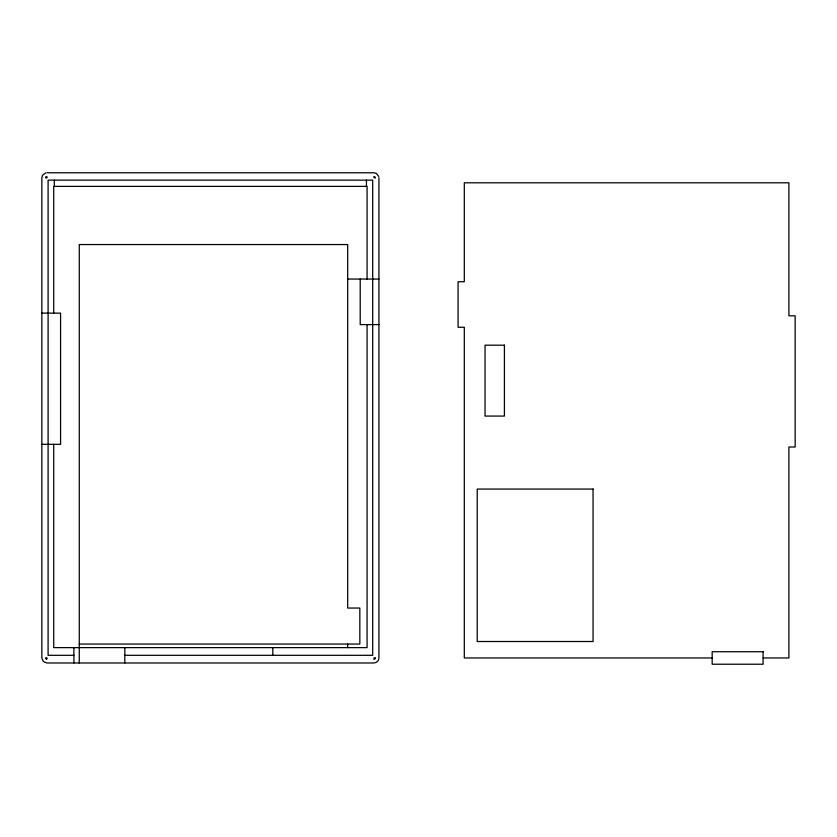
<?xml version="1.0" encoding="UTF-8"?>
<svg xmlns="http://www.w3.org/2000/svg" width="837" height="837" viewBox="0 0 837 837"><rect width="100%" height="100%" fill="white"/><g stroke="black" fill="none" stroke-linecap="round" stroke-linejoin="round"><path stroke-width="1.26" d="M45.554 172.945L42.52 175.278L41.85 177.768L41.85 657.987L43.315 661.512L46.841 662.977L373.94 662.977L376.441 662.308L378.272 660.487L378.931 657.987L378.931 177.768M46.841 172.778L373.94 172.778L376.441 173.447L378.763 176.481M347.69 279.056L378.931 279.056M41.85 313.132L60.578 313.132L60.578 444.332L41.85 444.332M378.931 324.599L360.213 324.599L360.213 279.056M79.274 644.061L359.837 644.061L359.837 608.049L347.69 608.049L347.69 244.55L79.274 244.55L79.274 662.977M73.907 655.308L48.096 655.308L48.096 180.133L372.695 180.133L372.695 655.308L124.828 655.308M712.172 657.966L464.305 657.966L464.305 327.267L458.069 327.267L458.069 281.724L464.305 281.724L464.305 182.801L788.904 182.801L788.904 315.8L795.15 315.8L795.15 446.989L788.904 446.989L788.904 657.966L763.093 657.966M367.077 279.056L367.077 186.379L53.714 186.379L53.714 313.132M367.077 324.599L367.077 647.629L53.714 647.629L53.714 444.332M366.449 180.133L366.449 186.379M347.69 644.061L347.69 647.629M272.82 647.629L272.82 655.308M124.828 647.629L124.828 662.977M73.907 647.629L73.907 662.977M54.332 180.133L54.332 186.379M46.841 177.768L45.554 177.768A1.297 1.297 0 0 1 46.841 176.481L46.841 177.768M375.238 177.768L373.94 177.768L373.94 176.481A1.297 1.297 0 0 1 375.238 177.768M504.408 345.189L485.041 345.189L485.041 416.073L504.408 416.073L504.408 345.189M593.056 489.059L477.226 489.059L477.226 641.508L593.056 641.508L593.056 489.059M763.093 651.73L712.172 651.73L712.172 664.222L763.093 664.222L763.093 651.73M46.841 657.987L45.554 657.987A1.297 1.297 0 0 0 46.841 659.274L46.841 657.987M375.238 657.987L373.94 657.987L373.94 659.274A1.297 1.297 0 0 0 375.238 657.987"/></g></svg>
